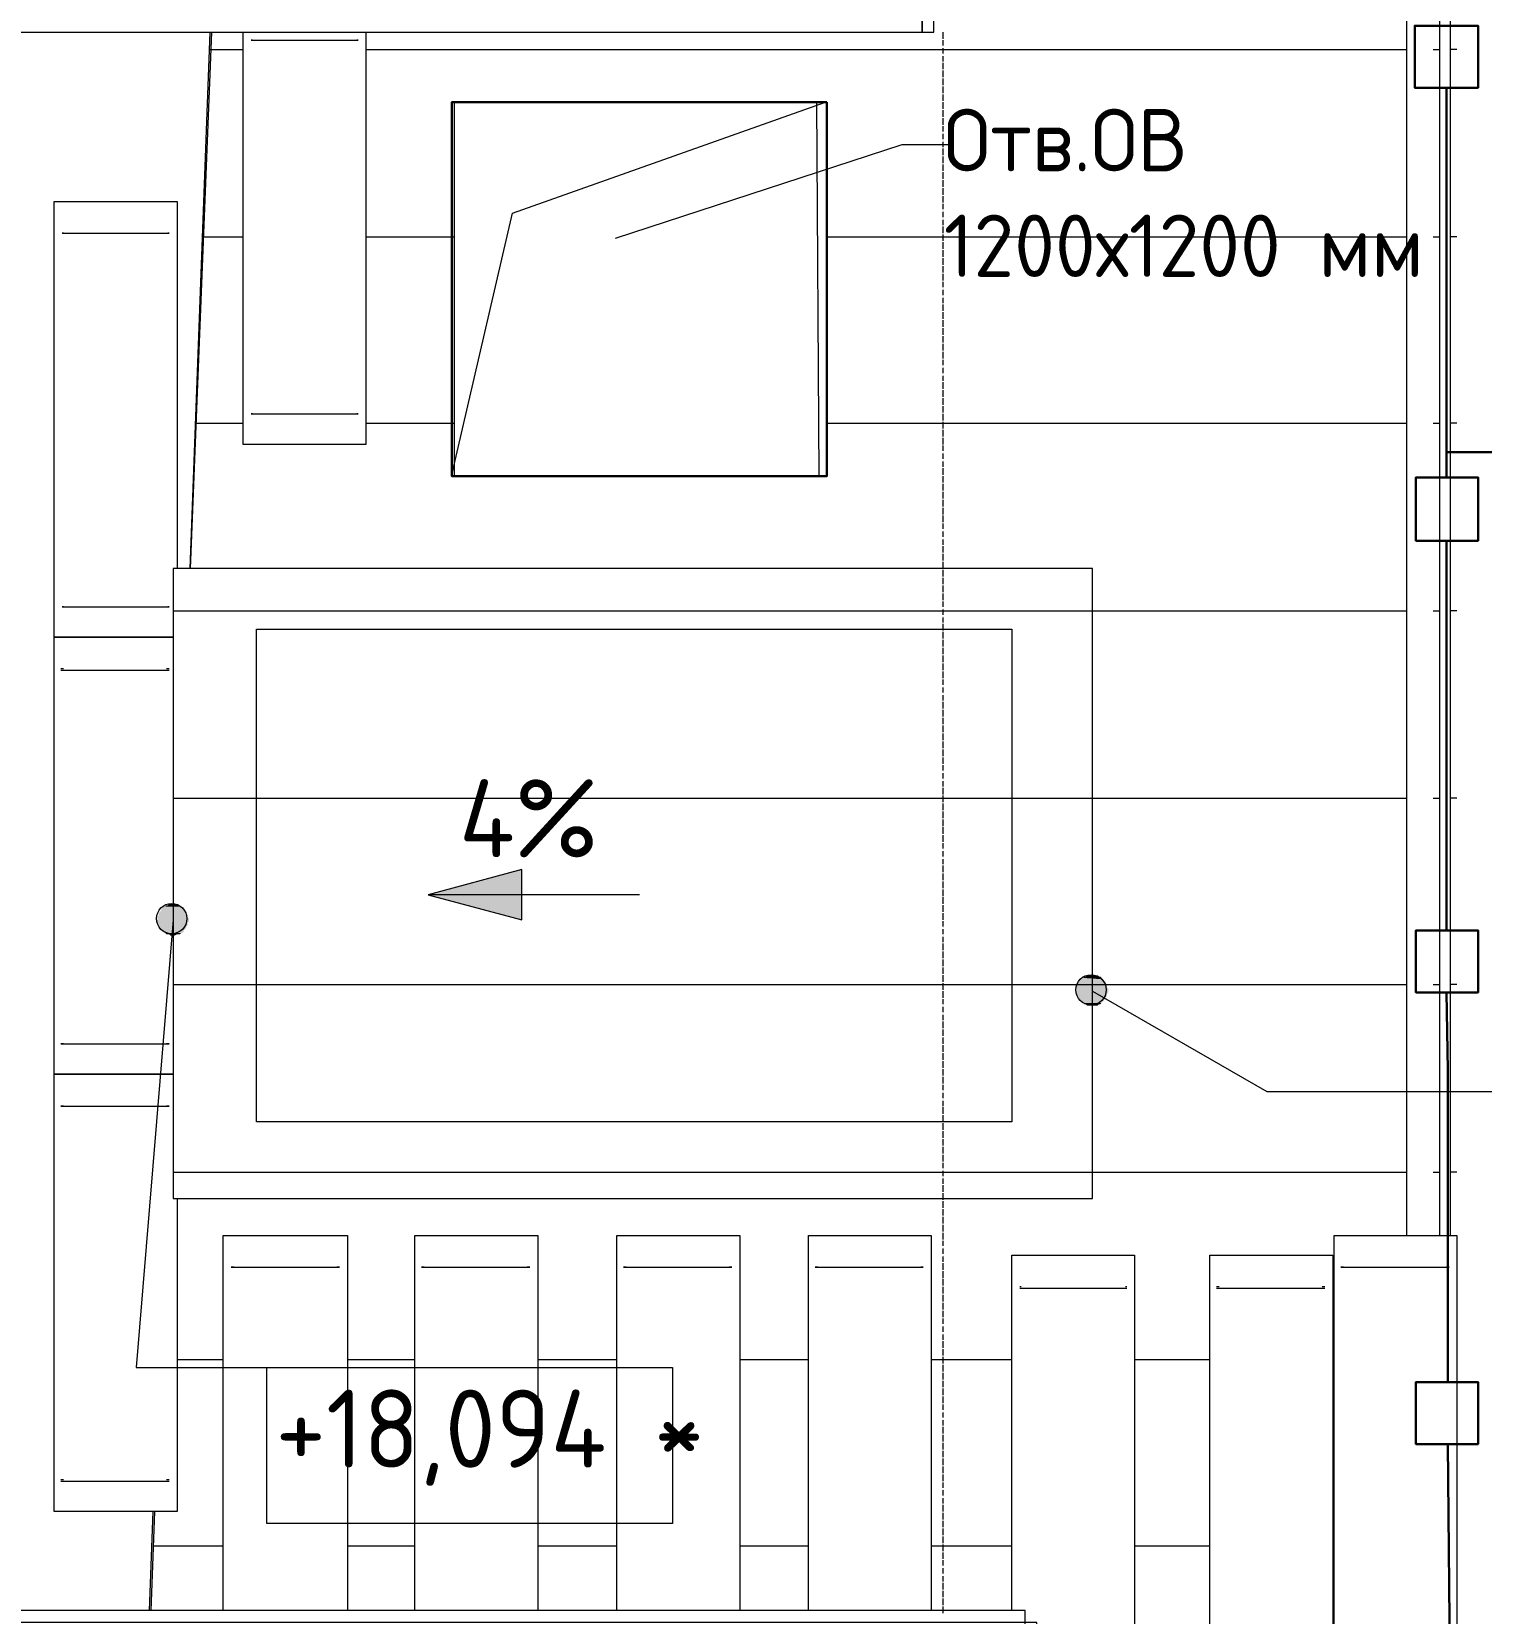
# Model space of a CAD drawing. Header units: millimetres. Extents: x -42533 to 645315, y 3457 to 82611.
# Drawn here: x 589615 to 594264, y 41261 to 46333 of the extents above; entities that cross this region are included whole.
import ezdxf

# ---------------------------------------------------------------- set-up
doc = ezdxf.new("R2010")
doc.units = ezdxf.units.MM
for name, color, linetype, true_color in [('PDF _!ЭОМ.Молниезащита', 7, 'Continuous', 0x954a95), ('PDF _Аннотация', 7, 'Continuous', 0xbababa), ('PDF _Антураж', 7, 'Continuous', 0xbababa), ('PDF _Крыша', 7, 'Continuous', 0xbababa), ('PDF _Крыша штриховка', 7, 'Continuous', 0xbababa), ('PDF _Обобщенные модели', 7, 'Continuous', 0xbababa), ('PDF _Ограждение', 7, 'Continuous', 0xbababa), ('PDF _Оси', 7, 'Continuous', 0xbababa), ('PDF _Отметки', 7, 'Continuous', 0xbababa), ('PDF _Перекрытие', 7, 'Continuous', 0xbababa), ('PDF _Размеры', 7, 'Continuous', 0xbababa)]:
    doc.layers.add(name, color=color, linetype=linetype, true_color=true_color)
doc.layers.add('PDF _Линии', color=7, linetype='Continuous')
doc.layers.add('PDF _Текст', color=7, linetype='Continuous')
doc.styles.add('PDF GOST Common', font='GOST_Common.ttf')

msp = doc.modelspace()

# ---------------------------------------------------------------- linework, layer by layer
at = {"layer": 'PDF _!ЭОМ.Молниезащита', "color": 5, "lineweight": 30}
for points in [[(594152, 44903.8), (594152, 45903.4), (594152, 46153.3), (594050.4, 46153.3), (594050.4, 46352.3), (594253.7, 46352.3), (594253.7, 46153.3), (594152, 46153.3)], [(595922.4, 44984.3), (594922.9, 44984.3), (594152, 44984.3)], [(594152, 43451.1), (594152, 44450.6), (594152, 44700.5), (594054.6, 44700.5), (594054.6, 44903.8), (594253.7, 44903.8), (594253.7, 44700.5), (594152, 44700.5)], [(594156.3, 42002.6), (594156.3, 43002.2), (594152, 43252), (594054.6, 43252), (594054.6, 43451.1), (594253.7, 43451.1), (594253.7, 43252), (594152, 43252)], [(594164.7, 41012.1), (594156.3, 41803.6), (594054.6, 41803.6), (594054.6, 42002.6), (594253.7, 42002.6), (594253.7, 41803.6), (594156.3, 41803.6)]]:
    msp.add_lwpolyline(points, dxfattribs=at)
at = {"layer": 'PDF _!ЭОМ.Молниезащита', "lineweight": 13}
msp.add_circle((592805, 40061.1), 16795.3, dxfattribs=at)
at = {"layer": 'PDF _!ЭОМ.Молниезащита', "color": 116, "lineweight": 30, "true_color": 0x136734}
msp.add_circle((592805, 40061.1), 12322.7, dxfattribs=at)
at = {"layer": 'PDF _Аннотация', "color": 8, "lineweight": 9}
msp.add_lwpolyline([(591488, 45670.4), (592407.1, 45971.1), (592559.5, 45971.1)], dxfattribs=at)
at = {"layer": 'PDF _Аннотация', "color": 8, "lineweight": 20}
msp.add_lwpolyline([(591670.1, 42049.2), (591670.1, 41549.4), (590369.9, 41549.4), (590369.9, 42049.2)], close=True, dxfattribs=at)
at = {"layer": 'PDF _Антураж', "color": 8, "lineweight": 18}
for points in [[(590192, 46331.1), (590124.2, 44611.6), (590187.7, 46331.1)], [(589992.9, 41269.9), (590005.6, 41587.5)], [(590009.9, 41587.5), (589997.2, 41269.9)]]:
    msp.add_lwpolyline(points, dxfattribs=at)
at = {"layer": 'PDF _Крыша', "color": 8, "lineweight": 9}
for points in [[(592165.7, 46106.7), (592165.7, 44908.1), (590971.3, 44908.1), (590971.3, 46106.7)], [(593017, 44611.6), (590069.2, 44611.6), (590069.2, 42591.3), (593017, 42591.3)]]:
    msp.add_lwpolyline(points, close=True, dxfattribs=at)
at = {"layer": 'PDF _Крыша штриховка', "color": 8, "lineweight": 9}
for points in [[(590187.7, 46276.1), (590293.6, 46276.1)], [(590687.5, 46276.1), (594025, 46276.1)], [(594109.7, 46276.1), (594130.9, 46276.1)], [(594185.9, 46276.1), (594164.7, 46276.1)], [(590166.6, 45674.7), (590293.6, 45674.7)], [(590687.5, 45674.7), (590971.3, 45674.7)], [(592165.7, 45674.7), (594025, 45674.7)], [(594109.7, 45674.7), (594130.9, 45674.7)], [(594185.9, 45674.7), (594164.7, 45674.7)], [(590141.2, 45077.5), (590293.6, 45077.5)], [(590687.5, 45077.5), (590971.3, 45077.5)], [(592165.7, 45077.5), (594025, 45077.5)], [(594109.7, 45077.5), (594130.9, 45077.5)], [(594185.9, 45077.5), (594164.7, 45077.5)], [(590069.2, 44476.1), (593017, 44476.1), (594025, 44476.1)], [(594109.7, 44476.1), (594130.9, 44476.1)], [(594185.9, 44476.1), (594164.7, 44476.1)], [(590069.2, 43874.6), (593017, 43874.6), (594025, 43874.6)], [(594109.7, 43874.6), (594130.9, 43874.6)], [(594185.9, 43874.6), (594164.7, 43874.6)], [(590069.2, 43277.5), (593017, 43277.5), (594025, 43277.5)], [(594109.7, 43277.5), (594130.9, 43277.5)], [(594185.9, 43277.5), (594164.7, 43277.5)], [(590069.2, 42676), (593017, 42676), (594025, 42676)], [(594109.7, 42676), (594130.9, 42676)], [(594185.9, 42676), (594164.7, 42676)], [(590081.9, 42074.6), (590230.1, 42074.6)], [(590628.2, 42074.6), (590844.2, 42074.6)], [(591238.1, 42074.6), (591492.2, 42074.6)], [(591886.1, 42074.6), (592106.4, 42074.6)], [(592500.2, 42074.6), (592758.6, 42074.6)], [(593152.5, 42074.6), (593393.9, 42074.6)], [(593787.8, 42074.6), (593792, 42074.6)], [(594185.9, 42074.6), (594185.9, 42074.6)], [(590005.6, 41477.4), (590230.1, 41477.4)], [(590628.2, 41477.4), (590844.2, 41477.4)], [(591238.1, 41477.4), (591492.2, 41477.4)], [(591886.1, 41477.4), (592106.4, 41477.4)], [(592500.2, 41477.4), (592758.6, 41477.4)], [(593152.5, 41477.4), (593393.9, 41477.4)], [(593787.8, 41477.4), (593792, 41477.4)], [(594185.9, 41477.4), (594185.9, 41477.4)]]:
    msp.add_lwpolyline(points, dxfattribs=at)
at = {"layer": 'PDF _Линии', "color": 8, "lineweight": 30}
msp.add_lwpolyline([(592165.7, 46106.7), (590962.8, 46106.7), (590962.8, 44908.1), (592165.7, 44908.1)], close=True, dxfattribs=at)
msp.add_lwpolyline([(592165.7, 46106.7), (590962.8, 46106.7), (590962.8, 44908.1), (592165.7, 44908.1)], close=True, dxfattribs=at)
at = {"layer": 'PDF _Линии', "color": 8, "lineweight": 9}
msp.add_lwpolyline([(590962.8, 44912.3), (591157.6, 45750.9), (592161.4, 46106.7)], dxfattribs=at)
msp.add_lwpolyline([(592758.6, 42837), (590336, 42837), (590336, 44416.8), (592758.6, 44416.8)], close=True, dxfattribs=at)
at = {"layer": 'PDF _Обобщенные модели', "color": 8, "lineweight": 18}
for points in [[(594025, 42472.7), (594025, 50693.5), (594075.8, 50693.5)], [(594130.9, 42472.7), (594130.9, 50693.5), (594135.1, 50693.5)], [(594160.5, 50693.5), (594164.7, 50693.5), (594164.7, 42472.7)]]:
    msp.add_lwpolyline(points, dxfattribs=at)
at = {"layer": 'PDF _Обобщенные модели', "color": 8, "lineweight": 9}
for points in [[(590687.5, 46331.1), (590687.5, 45009.7), (590670.6, 45009.7), (590666.3, 45009.7), (590657.9, 45009.7), (590323.3, 45009.7), (590314.8, 45009.7), (590310.6, 45009.7), (590297.9, 45009.7), (590293.6, 45009.7), (590293.6, 46331.1)], [(590323.3, 46305.7), (590319, 46305.7), (590662.1, 46305.7), (590657.9, 46305.7)], [(590081.9, 42591.3), (590081.9, 41587.5), (590077.6, 41587.5), (590064.9, 41587.5), (590060.7, 41587.5), (590052.2, 41587.5), (589713.4, 41587.5), (589709.2, 41587.5), (589704.9, 41587.5), (589688, 41587.5), (589688, 42989.4), (589704.9, 42989.4), (589709.2, 42989.4), (589713.4, 42989.4), (590052.2, 42989.4), (590060.7, 42989.4), (590064.9, 42989.4), (590069.2, 42989.4), (590064.9, 42989.4), (590060.7, 42989.4), (590052.2, 42989.4), (589713.4, 42989.4), (589709.2, 42989.4), (589704.9, 42989.4), (589688, 42989.4), (589688, 44391.3), (589704.9, 44391.3), (589709.2, 44391.3), (589713.4, 44391.3), (590052.2, 44391.3), (590060.7, 44391.3), (590064.9, 44391.3), (590069.2, 44391.3), (590064.9, 44391.3), (590060.7, 44391.3), (590052.2, 44391.3), (589717.6, 44391.3), (589709.2, 44391.3), (589692.2, 44391.3), (589688, 44391.3), (589688, 45789), (589692.2, 45789), (589709.2, 45789), (589717.6, 45789), (590052.2, 45789), (590060.7, 45789), (590064.9, 45789), (590081.9, 45789), (590081.9, 44611.6)], [(589717.6, 45687.4), (589713.4, 45687.4), (590056.5, 45687.4), (590052.2, 45687.4)], [(590323.3, 45107.1), (590319, 45107.1), (590662.1, 45107.1), (590657.9, 45107.1)], [(589717.6, 44488.8), (589713.4, 44488.8), (590056.5, 44488.8), (590052.2, 44488.8)], [(589717.6, 44289.7), (589709.2, 44289.7)], [(589709.2, 44285.5), (590056.5, 44285.5)], [(590056.5, 44289.7), (590048, 44289.7)], [(589717.6, 43086.9), (589709.2, 43086.9), (590056.5, 43086.9), (590048, 43086.9)], [(589717.6, 42887.8), (589709.2, 42887.8), (590056.5, 42887.8), (590048, 42887.8)], [(590230.1, 41269.9), (590230.1, 42472.7), (590234.3, 42472.7), (590251.3, 42472.7), (590259.7, 42472.7), (590598.6, 42472.7), (590602.8, 42472.7), (590607, 42472.7), (590624, 42472.7), (590628.2, 42472.7), (590628.2, 41269.9)], [(590844.2, 41269.9), (590844.2, 42472.7), (590861.2, 42472.7), (590865.4, 42472.7), (590869.6, 42472.7), (591208.5, 42472.7), (591216.9, 42472.7), (591221.2, 42472.7), (591233.9, 42472.7), (591238.1, 42472.7), (591238.1, 41269.9)], [(591492.2, 41269.9), (591492.2, 42472.7), (591509.2, 42472.7), (591513.4, 42472.7), (591517.6, 42472.7), (591856.5, 42472.7), (591864.9, 42472.7), (591869.2, 42472.7), (591881.9, 42472.7), (591886.1, 42472.7), (591886.1, 41269.9)], [(592106.4, 41269.9), (592106.4, 42472.7), (592123.3, 42472.7), (592127.5, 42472.7), (592131.8, 42472.7), (592470.6, 42472.7), (592479.1, 42472.7), (592483.3, 42472.7), (592500.2, 42472.7), (592500.2, 41269.9)], [(592758.6, 41269.9), (592758.6, 42409.2), (592762.8, 42409.2), (592775.5, 42409.2), (592779.8, 42409.2), (592788.3, 42409.2), (593122.8, 42409.2), (593131.3, 42409.2), (593135.5, 42409.2), (593152.5, 42409.2), (593152.5, 41007.3), (593135.5, 41007.3), (593131.3, 41007.3), (593122.8, 41007.3), (592839.1, 41007.3)], [(590264, 42371.1), (590255.5, 42371.1), (590602.8, 42371.1), (590594.3, 42371.1)], [(590873.9, 42371.1), (590865.4, 42371.1), (591212.7, 42371.1), (591204.2, 42371.1)], [(591521.9, 42371.1), (591513.4, 42371.1), (591860.7, 42371.1), (591852.2, 42371.1)], [(592136, 42371.1), (592127.5, 42371.1), (592474.8, 42371.1), (592466.4, 42371.1)], [(593821.7, 42371.1), (593813.2, 42371.1), (594160.5, 42371.1), (594152, 42371.1)], [(592788.3, 42307.6), (592784, 42307.6)], [(593127.1, 42307.6), (593122.8, 42307.6)], [(593423.6, 42307.6), (593415.1, 42307.6)], [(593762.4, 42307.6), (593753.9, 42307.6)], [(592784, 42303.3), (593127.1, 42303.3)], [(593415.1, 42303.3), (593762.4, 42303.3)], [(589717.6, 41689.2), (589709.2, 41689.2)], [(589709.2, 41685), (590056.5, 41685)], [(590056.5, 41689.2), (590048, 41689.2)]]:
    msp.add_lwpolyline(points, dxfattribs=at)
for points in [[(593792, 42472.7), (593809, 42472.7), (593813.2, 42472.7), (593817.4, 42472.7), (594156.3, 42472.7), (594164.7, 42472.7), (594169, 42472.7), (594185.9, 42472.7), (594185.9, 41075.1), (594169, 41075.1), (594164.7, 41075.1), (594156.3, 41075.1), (593817.4, 41075.1), (593813.2, 41075.1), (593809, 41075.1), (593792, 41075.1)], [(593393.9, 42409.2), (593410.8, 42409.2), (593419.3, 42409.2), (593758.1, 42409.2), (593762.4, 42409.2), (593766.6, 42409.2), (593783.6, 42409.2), (593787.8, 42409.2), (593787.8, 41007.3), (593783.6, 41007.3), (593766.6, 41007.3), (593762.4, 41007.3), (593758.1, 41007.3), (593419.3, 41007.3), (593410.8, 41007.3), (593393.9, 41007.3)]]:
    msp.add_lwpolyline(points, close=True, dxfattribs=at)
at = {"layer": 'PDF _Ограждение', "color": 8, "lineweight": 9}
for points in [[(592470.6, 50558), (592470.6, 50600.4), (589383, 50600.4), (589383, 46373.5), (589340.7, 46373.5), (589340.7, 46331.1), (592470.6, 46331.1), (592470.6, 50558), (589383, 50558), (589383, 50600.4), (589340.7, 50600.4), (589340.7, 46373.5), (592470.6, 46373.5), (592470.6, 46331.1), (592508.7, 46331.1), (592508.7, 50558)], [(592801, 41231.8), (592801, 41269.9), (589412.7, 41269.9), (589412.7, 34213.8), (589374.6, 34213.8), (589374.6, 34175.7), (592801, 34175.7), (592801, 41231.8), (589412.7, 41231.8), (589412.7, 41269.9), (589374.6, 41269.9), (589374.6, 34213.8), (592801, 34213.8), (592801, 34175.7), (592839.1, 34175.7), (592839.1, 41231.8)]]:
    msp.add_lwpolyline(points, close=True, dxfattribs=at)
at = {"layer": 'PDF _Оси', "color": 8, "lineweight": 9}
for points in [[(592538.4, 46310), (592538.4, 46331.1)], [(592538.4, 46288.8), (592538.4, 46305.7)], [(592538.4, 46284.5), (592538.4, 46284.5)], [(592538.4, 46263.4), (592538.4, 46280.3)], [(592538.4, 46259.1), (592538.4, 46259.1)], [(592538.4, 46238), (592538.4, 46254.9)], [(592538.4, 46212.5), (592538.4, 46233.7)], [(592538.4, 46187.1), (592538.4, 46208.3)], [(592538.4, 46161.7), (592538.4, 46182.9)], [(592538.4, 46136.3), (592538.4, 46157.5)], [(592538.4, 46110.9), (592538.4, 46132.1)], [(592538.4, 46085.5), (592538.4, 46106.7)], [(592538.4, 46060.1), (592538.4, 46081.3)], [(592538.4, 46034.7), (592538.4, 46055.8)], [(592538.4, 46013.5), (592538.4, 46030.4)], [(592538.4, 46009.3), (592538.4, 46009.3)], [(592538.4, 45988.1), (592538.4, 46005)], [(592538.4, 45983.8), (592538.4, 45983.8)], [(592538.4, 45962.7), (592538.4, 45979.6)], [(592538.4, 45937.2), (592538.4, 45958.4)], [(592538.4, 45911.8), (592538.4, 45933)], [(592538.4, 45886.4), (592538.4, 45907.6)], [(592538.4, 45861), (592538.4, 45882.2)], [(592538.4, 45835.6), (592538.4, 45856.8)], [(592538.4, 45810.2), (592538.4, 45831.4)], [(592538.4, 45784.8), (592538.4, 45806)], [(592538.4, 45763.6), (592538.4, 45780.5)], [(592538.4, 45759.4), (592538.4, 45759.4)], [(592538.4, 45738.2), (592538.4, 45755.1)], [(592538.4, 45734), (592538.4, 45734)], [(592538.4, 45712.8), (592538.4, 45729.7)], [(592538.4, 45687.4), (592538.4, 45708.5)], [(592538.4, 45662), (592538.4, 45683.1)], [(592538.4, 45636.5), (592538.4, 45657.7)], [(592538.4, 45611.1), (592538.4, 45632.3)], [(592538.4, 45585.7), (592538.4, 45606.9)], [(592538.4, 45560.3), (592538.4, 45581.5)], [(592538.4, 45534.9), (592538.4, 45556.1)], [(592538.4, 45513.7), (592538.4, 45530.7)], [(592538.4, 45509.5), (592538.4, 45509.5)], [(592538.4, 45488.3), (592538.4, 45505.2)], [(592538.4, 45484.1), (592538.4, 45484.1)], [(592538.4, 45462.9), (592538.4, 45479.8)], [(592538.4, 45437.5), (592538.4, 45458.7)], [(592538.4, 45412.1), (592538.4, 45433.2)], [(592538.4, 45386.7), (592538.4, 45407.8)], [(592538.4, 45361.2), (592538.4, 45382.4)], [(592538.4, 45335.8), (592538.4, 45357)], [(592538.4, 45310.4), (592538.4, 45331.6)], [(592538.4, 45285), (592538.4, 45306.2)], [(592538.4, 45263.8), (592538.4, 45280.8)], [(592538.4, 45259.6), (592538.4, 45259.6)], [(592538.4, 45238.4), (592538.4, 45255.4)], [(592538.4, 45234.2), (592538.4, 45234.2)], [(592538.4, 45213), (592538.4, 45229.9)], [(592538.4, 45187.6), (592538.4, 45208.8)], [(592538.4, 45162.2), (592538.4, 45183.4)], [(592538.4, 45136.8), (592538.4, 45157.9)], [(592538.4, 45111.4), (592538.4, 45132.5)], [(592538.4, 45085.9), (592538.4, 45107.1)], [(592538.4, 45060.5), (592538.4, 45081.7)], [(592538.4, 45035.1), (592538.4, 45056.3)], [(592538.4, 45009.7), (592538.4, 45030.9)], [(592538.4, 44988.5), (592538.4, 45005.5)], [(592538.4, 44984.3), (592538.4, 44984.3)], [(592538.4, 44963.1), (592538.4, 44980.1)], [(592538.4, 44958.9), (592538.4, 44958.9)], [(592538.4, 44937.7), (592538.4, 44954.6)], [(592538.4, 44912.3), (592538.4, 44933.5)], [(592538.4, 44886.9), (592538.4, 44908.1)], [(592538.4, 44861.5), (592538.4, 44882.6)], [(592538.4, 44836.1), (592538.4, 44857.2)], [(592538.4, 44810.6), (592538.4, 44831.8)], [(592538.4, 44785.2), (592538.4, 44806.4)], [(592538.4, 44759.8), (592538.4, 44781)], [(592538.4, 44738.6), (592538.4, 44755.6)], [(592538.4, 44734.4), (592538.4, 44734.4)], [(592538.4, 44713.2), (592538.4, 44730.2)], [(592538.4, 44709), (592538.4, 44709)], [(592538.4, 44687.8), (592538.4, 44704.8)], [(592538.4, 44662.4), (592538.4, 44683.6)], [(592538.4, 44637), (592538.4, 44658.2)], [(592538.4, 44611.6), (592538.4, 44632.8)], [(592538.4, 44586.2), (592538.4, 44607.4)], [(592538.4, 44560.8), (592538.4, 44581.9)], [(592538.4, 44535.3), (592538.4, 44556.5)], [(592538.4, 44509.9), (592538.4, 44531.1)], [(592538.4, 44488.8), (592538.4, 44505.7)], [(592538.4, 44484.5), (592538.4, 44484.5)], [(592538.4, 44463.3), (592538.4, 44480.3)], [(592538.4, 44459.1), (592538.4, 44459.1)], [(592538.4, 44437.9), (592538.4, 44454.9)], [(592538.4, 44412.5), (592538.4, 44433.7)], [(592538.4, 44387.1), (592538.4, 44408.3)], [(592538.4, 44361.7), (592538.4, 44382.9)], [(592538.4, 44336.3), (592538.4, 44357.5)], [(592538.4, 44310.9), (592538.4, 44332.1)], [(592538.4, 44285.5), (592538.4, 44306.6)], [(592538.4, 44260.1), (592538.4, 44281.2)], [(592538.4, 44238.9), (592538.4, 44255.8)], [(592538.4, 44234.6), (592538.4, 44234.6)], [(592538.4, 44213.5), (592538.4, 44230.4)], [(592538.4, 44209.2), (592538.4, 44209.2)], [(592538.4, 44188.1), (592538.4, 44205)], [(592538.4, 44162.6), (592538.4, 44183.8)], [(592538.4, 44137.2), (592538.4, 44158.4)], [(592538.4, 44111.8), (592538.4, 44133)], [(592538.4, 44086.4), (592538.4, 44107.6)], [(592538.4, 44061), (592538.4, 44082.2)], [(592538.4, 44035.6), (592538.4, 44056.8)], [(592538.4, 44010.2), (592538.4, 44031.3)], [(592538.4, 43984.8), (592538.4, 44005.9)], [(592538.4, 43963.6), (592538.4, 43980.5)], [(592538.4, 43959.3), (592538.4, 43959.3)], [(592538.4, 43938.2), (592538.4, 43955.1)], [(592538.4, 43933.9), (592538.4, 43933.9)], [(592538.4, 43912.8), (592538.4, 43929.7)], [(592538.4, 43887.3), (592538.4, 43908.5)], [(592538.4, 43861.9), (592538.4, 43883.1)], [(592538.4, 43836.5), (592538.4, 43857.7)], [(592538.4, 43811.1), (592538.4, 43832.3)], [(592538.4, 43785.7), (592538.4, 43806.9)], [(592538.4, 43760.3), (592538.4, 43781.5)], [(592538.4, 43734.9), (592538.4, 43756)], [(592538.4, 43713.7), (592538.4, 43730.6)], [(592538.4, 43709.5), (592538.4, 43709.5)], [(592538.4, 43688.3), (592538.4, 43705.2)], [(592538.4, 43684), (592538.4, 43684)], [(592538.4, 43662.9), (592538.4, 43679.8)], [(592538.4, 43637.5), (592538.4, 43658.6)], [(592538.4, 43612), (592538.4, 43633.2)], [(592538.4, 43586.6), (592538.4, 43607.8)], [(592538.4, 43561.2), (592538.4, 43582.4)], [(592538.4, 43535.8), (592538.4, 43557)], [(592538.4, 43510.4), (592538.4, 43531.6)], [(592538.4, 43485), (592538.4, 43506.2)], [(592538.4, 43463.8), (592538.4, 43480.7)], [(592538.4, 43459.6), (592538.4, 43459.6)], [(592538.4, 43438.4), (592538.4, 43455.3)], [(592538.4, 43434.2), (592538.4, 43434.2)], [(592538.4, 43413), (592538.4, 43429.9)], [(592538.4, 43387.6), (592538.4, 43408.7)], [(592538.4, 43362.2), (592538.4, 43383.3)], [(592538.4, 43336.7), (592538.4, 43357.9)], [(592538.4, 43311.3), (592538.4, 43332.5)], [(592538.4, 43285.9), (592538.4, 43307.1)], [(592538.4, 43260.5), (592538.4, 43281.7)], [(592538.4, 43235.1), (592538.4, 43256.3)], [(592538.4, 43213.9), (592538.4, 43230.9)], [(592538.4, 43209.7), (592538.4, 43209.7)], [(592538.4, 43188.5), (592538.4, 43205.5)], [(592538.4, 43184.3), (592538.4, 43184.3)], [(592538.4, 43163.1), (592538.4, 43180)], [(592538.4, 43137.7), (592538.4, 43158.9)], [(592538.4, 43112.3), (592538.4, 43133.4)], [(592538.4, 43086.9), (592538.4, 43108)], [(592538.4, 43061.4), (592538.4, 43082.6)], [(592538.4, 43036), (592538.4, 43057.2)], [(592538.4, 43010.6), (592538.4, 43031.8)], [(592538.4, 42985.2), (592538.4, 43006.4)], [(592538.4, 42959.8), (592538.4, 42981)], [(592538.4, 42938.6), (592538.4, 42955.6)], [(592538.4, 42934.4), (592538.4, 42934.4)], [(592538.4, 42913.2), (592538.4, 42930.2)], [(592538.4, 42909), (592538.4, 42909)], [(592538.4, 42887.8), (592538.4, 42904.7)], [(592538.4, 42862.4), (592538.4, 42883.6)], [(592538.4, 42837), (592538.4, 42858.2)], [(592538.4, 42811.6), (592538.4, 42832.7)], [(592538.4, 42786.2), (592538.4, 42807.3)], [(592538.4, 42760.7), (592538.4, 42781.9)], [(592538.4, 42735.3), (592538.4, 42756.5)], [(592538.4, 42709.9), (592538.4, 42731.1)], [(592538.4, 42688.7), (592538.4, 42705.7)], [(592538.4, 42684.5), (592538.4, 42684.5)], [(592538.4, 42663.3), (592538.4, 42680.3)], [(592538.4, 42659.1), (592538.4, 42659.1)], [(592538.4, 42637.9), (592538.4, 42654.9)], [(592538.4, 42612.5), (592538.4, 42633.7)], [(592538.4, 42587.1), (592538.4, 42608.3)], [(592538.4, 42561.7), (592538.4, 42582.9)], [(592538.4, 42536.3), (592538.4, 42557.4)], [(592538.4, 42510.9), (592538.4, 42532)], [(592538.4, 42485.4), (592538.4, 42506.6)], [(592538.4, 42460), (592538.4, 42481.2)], [(592538.4, 42438.9), (592538.4, 42455.8)], [(592538.4, 42434.6), (592538.4, 42434.6)], [(592538.4, 42413.4), (592538.4, 42430.4)], [(592538.4, 42409.2), (592538.4, 42409.2)], [(592538.4, 42388), (592538.4, 42405)], [(592538.4, 42362.6), (592538.4, 42383.8)], [(592538.4, 42337.2), (592538.4, 42358.4)], [(592538.4, 42311.8), (592538.4, 42333)], [(592538.4, 42286.4), (592538.4, 42307.6)], [(592538.4, 42261), (592538.4, 42282.1)], [(592538.4, 42235.6), (592538.4, 42256.7)], [(592538.4, 42210.1), (592538.4, 42231.3)], [(592538.4, 42189), (592538.4, 42205.9)], [(592538.4, 42184.7), (592538.4, 42184.7)], [(592538.4, 42163.6), (592538.4, 42180.5)], [(592538.4, 42159.3), (592538.4, 42159.3)], [(592538.4, 42138.1), (592538.4, 42155.1)], [(592538.4, 42112.7), (592538.4, 42133.9)], [(592538.4, 42087.3), (592538.4, 42108.5)], [(592538.4, 42061.9), (592538.4, 42083.1)], [(592538.4, 42036.5), (592538.4, 42057.7)], [(592538.4, 42011.1), (592538.4, 42032.3)], [(592538.4, 41985.7), (592538.4, 42006.8)], [(592538.4, 41960.3), (592538.4, 41981.4)], [(592538.4, 41934.8), (592538.4, 41956)], [(592538.4, 41913.7), (592538.4, 41930.6)], [(592538.4, 41909.4), (592538.4, 41909.4)], [(592538.4, 41888.3), (592538.4, 41905.2)], [(592538.4, 41884), (592538.4, 41884)], [(592538.4, 41862.8), (592538.4, 41879.8)], [(592538.4, 41837.4), (592538.4, 41858.6)], [(592538.4, 41812), (592538.4, 41833.2)], [(592538.4, 41786.6), (592538.4, 41807.8)], [(592538.4, 41761.2), (592538.4, 41782.4)], [(592538.4, 41735.8), (592538.4, 41757)], [(592538.4, 41710.4), (592538.4, 41731.5)], [(592538.4, 41685), (592538.4, 41706.1)], [(592538.4, 41663.8), (592538.4, 41680.7)], [(592538.4, 41659.5), (592538.4, 41659.5)], [(592538.4, 41638.4), (592538.4, 41655.3)], [(592538.4, 41634.1), (592538.4, 41634.1)], [(592538.4, 41613), (592538.4, 41629.9)], [(592538.4, 41587.5), (592538.4, 41608.7)], [(592538.4, 41562.1), (592538.4, 41583.3)], [(592538.4, 41536.7), (592538.4, 41557.9)], [(592538.4, 41511.3), (592538.4, 41532.5)], [(592538.4, 41485.9), (592538.4, 41507.1)], [(592538.4, 41460.5), (592538.4, 41481.7)], [(592538.4, 41435.1), (592538.4, 41456.3)], [(592538.4, 41413.9), (592538.4, 41430.8)], [(592538.4, 41409.7), (592538.4, 41409.7)], [(592538.4, 41388.5), (592538.4, 41405.4)], [(592538.4, 41384.3), (592538.4, 41384.3)], [(592538.4, 41363.1), (592538.4, 41380)], [(592538.4, 41337.7), (592538.4, 41358.8)], [(592538.4, 41312.2), (592538.4, 41333.4)], [(592538.4, 41286.8), (592538.4, 41308)], [(592538.4, 41261.4), (592538.4, 41282.6)]]:
    msp.add_lwpolyline(points, dxfattribs=at)
at = {"layer": 'PDF _Отметки', "color": 8, "lineweight": 20}
for points in [[(590069.2, 43485), (589950.6, 42049.2), (591022.1, 42049.2)], [(593017, 43256.3), (593576, 42934.4), (595134.6, 42934.4)]]:
    msp.add_lwpolyline(points, dxfattribs=at)
at = {"layer": 'PDF _Отметки', "lineweight": 9}
for centre in [(590064.6, 43488.8), (593012.5, 43260.1)]:
    msp.add_circle(centre, 48.7, dxfattribs=at)
at = {"layer": 'PDF _Отметки', "transparency": 33554559}
for points in [[(590035.3, 43523.1), (590103, 43518.9), (590031, 43518.9)], [(590039.5, 43527.3), (590103, 43523.1), (590035.3, 43523.1)], [(590103, 43523.1), (590035.3, 43523.1), (590103, 43518.9)], [(590043.7, 43527.3), (590098.8, 43527.3), (590039.5, 43527.3)], [(590098.8, 43527.3), (590039.5, 43527.3), (590103, 43523.1)], [(590048, 43531.6), (590094.6, 43527.3), (590043.7, 43527.3)], [(590094.6, 43527.3), (590043.7, 43527.3), (590098.8, 43527.3)], [(590052.2, 43531.6), (590090.3, 43531.6), (590048, 43531.6)], [(590090.3, 43531.6), (590048, 43531.6), (590094.6, 43527.3)], [(590056.5, 43535.8), (590086.1, 43531.6), (590052.2, 43531.6)], [(590086.1, 43531.6), (590052.2, 43531.6), (590090.3, 43531.6)], [(590060.7, 43535.8), (590081.9, 43535.8), (590056.5, 43535.8)], [(590081.9, 43535.8), (590056.5, 43535.8), (590086.1, 43531.6)], [(590069.2, 43535.8), (590073.4, 43535.8), (590060.7, 43535.8)], [(590073.4, 43535.8), (590060.7, 43535.8), (590081.9, 43535.8)], [(590022.6, 43497.7), (590115.7, 43493.5), (590018.3, 43493.5)], [(590115.7, 43493.5), (590018.3, 43493.5), (590120, 43489.2)], [(590018.3, 43493.5), (590120, 43489.2), (590018.3, 43489.2)], [(590120, 43489.2), (590018.3, 43489.2), (590120, 43485)], [(590018.3, 43489.2), (590120, 43485), (590018.3, 43485)], [(590120, 43485), (590018.3, 43485), (590120, 43480.7)], [(590018.3, 43485), (590120, 43480.7), (590018.3, 43480.7)], [(590120, 43480.7), (590018.3, 43480.7), (590115.7, 43476.5)], [(590018.3, 43480.7), (590115.7, 43476.5), (590018.3, 43476.5)], [(590115.7, 43476.5), (590018.3, 43476.5), (590115.7, 43472.3)], [(590018.3, 43476.5), (590115.7, 43472.3), (590022.6, 43472.3)], [(590026.8, 43510.4), (590111.5, 43506.2), (590022.6, 43506.2)], [(590111.5, 43506.2), (590022.6, 43506.2), (590115.7, 43501.9)], [(590022.6, 43506.2), (590115.7, 43501.9), (590022.6, 43501.9)], [(590115.7, 43501.9), (590022.6, 43501.9), (590115.7, 43497.7)], [(590022.6, 43501.9), (590115.7, 43497.7), (590022.6, 43497.7)], [(590115.7, 43497.7), (590022.6, 43497.7), (590115.7, 43493.5)], [(590115.7, 43472.3), (590022.6, 43472.3), (590115.7, 43468)], [(590022.6, 43472.3), (590115.7, 43468), (590022.6, 43468)], [(590031, 43514.6), (590111.5, 43510.4), (590026.8, 43510.4)], [(590111.5, 43510.4), (590026.8, 43510.4), (590111.5, 43506.2)], [(590103, 43518.9), (590031, 43518.9), (590107.3, 43514.6)], [(590031, 43518.9), (590107.3, 43514.6), (590031, 43514.6)], [(590107.3, 43514.6), (590031, 43514.6), (590111.5, 43510.4)], [(590115.7, 43468), (590022.6, 43468), (590111.5, 43463.8)], [(590022.6, 43468), (590111.5, 43463.8), (590022.6, 43463.8)], [(590111.5, 43463.8), (590022.6, 43463.8), (590111.5, 43459.6)], [(590022.6, 43463.8), (590111.5, 43459.6), (590026.8, 43459.6)], [(590111.5, 43459.6), (590026.8, 43459.6), (590107.3, 43455.3)], [(590026.8, 43459.6), (590107.3, 43455.3), (590031, 43455.3)], [(590107.3, 43455.3), (590031, 43455.3), (590103, 43451.1)], [(590031, 43455.3), (590103, 43451.1), (590031, 43451.1)], [(590103, 43451.1), (590031, 43451.1), (590103, 43446.9)], [(590031, 43451.1), (590103, 43446.9), (590035.3, 43446.9)], [(590103, 43446.9), (590035.3, 43446.9), (590098.8, 43442.6)], [(590035.3, 43446.9), (590098.8, 43442.6), (590039.5, 43442.6)], [(590098.8, 43442.6), (590039.5, 43442.6), (590094.6, 43442.6)], [(590039.5, 43442.6), (590094.6, 43442.6), (590043.7, 43442.6)], [(590094.6, 43442.6), (590043.7, 43442.6), (590090.3, 43438.4)], [(590043.7, 43442.6), (590090.3, 43438.4), (590048, 43438.4)], [(590090.3, 43438.4), (590048, 43438.4), (590086.1, 43438.4)], [(590048, 43438.4), (590086.1, 43438.4), (590052.2, 43438.4)], [(590086.1, 43438.4), (590052.2, 43438.4), (590081.9, 43438.4)], [(590052.2, 43438.4), (590081.9, 43438.4), (590056.5, 43438.4)], [(590056.5, 43438.4), (590060.7, 43434.2), (590073.4, 43434.2)], [(590056.5, 43438.4), (590081.9, 43438.4), (590073.4, 43434.2)], [(590060.7, 43434.2), (590073.4, 43434.2), (590069.2, 43434.2)], [(592970.4, 43277.5), (593063.5, 43273.2), (592966.1, 43273.2)], [(593063.5, 43273.2), (592966.1, 43273.2), (593063.5, 43269)], [(592966.1, 43273.2), (593063.5, 43269), (592966.1, 43269)], [(593063.5, 43269), (592966.1, 43269), (593067.8, 43264.7)], [(592966.1, 43269), (593067.8, 43264.7), (592966.1, 43264.7)], [(592974.6, 43285.9), (593059.3, 43281.7), (592970.4, 43281.7)], [(593059.3, 43281.7), (592970.4, 43281.7), (593063.5, 43277.5)], [(592970.4, 43281.7), (593063.5, 43277.5), (592970.4, 43277.5)], [(593063.5, 43277.5), (592970.4, 43277.5), (593063.5, 43273.2)], [(592978.8, 43290.2), (593059.3, 43285.9), (592974.6, 43285.9)], [(593059.3, 43285.9), (592974.6, 43285.9), (593059.3, 43281.7)], [(592983.1, 43294.4), (593050.8, 43294.4), (592978.8, 43294.4)], [(593050.8, 43294.4), (592978.8, 43294.4), (593055.1, 43290.2)], [(592978.8, 43294.4), (593055.1, 43290.2), (592978.8, 43290.2)], [(593055.1, 43290.2), (592978.8, 43290.2), (593059.3, 43285.9)], [(592987.3, 43298.6), (593046.6, 43294.4), (592983.1, 43294.4)], [(593046.6, 43294.4), (592983.1, 43294.4), (593050.8, 43294.4)], [(592991.5, 43302.9), (593046.6, 43298.6), (592987.3, 43298.6)], [(593046.6, 43298.6), (592987.3, 43298.6), (593046.6, 43294.4)], [(592995.8, 43302.9), (593042.4, 43302.9), (592991.5, 43302.9)], [(593042.4, 43302.9), (592991.5, 43302.9), (593046.6, 43298.6)], [(593000, 43307.1), (593038.1, 43302.9), (592995.8, 43302.9)], [(593038.1, 43302.9), (592995.8, 43302.9), (593042.4, 43302.9)], [(593004.3, 43307.1), (593033.9, 43307.1), (593000, 43307.1)], [(593033.9, 43307.1), (593000, 43307.1), (593038.1, 43302.9)], [(593008.5, 43307.1), (593029.7, 43307.1), (593004.3, 43307.1)], [(593029.7, 43307.1), (593004.3, 43307.1), (593033.9, 43307.1)], [(593017, 43307.1), (593021.2, 43307.1), (593008.5, 43307.1)], [(593021.2, 43307.1), (593008.5, 43307.1), (593029.7, 43307.1)], [(593067.8, 43264.7), (592966.1, 43264.7), (593067.8, 43256.3)], [(592966.1, 43264.7), (593067.8, 43256.3), (592966.1, 43256.3)], [(593067.8, 43256.3), (592966.1, 43256.3), (593067.8, 43252)], [(592966.1, 43256.3), (593067.8, 43252), (592966.1, 43252)], [(593067.8, 43252), (592966.1, 43252), (593063.5, 43247.8)], [(592966.1, 43252), (593063.5, 43247.8), (592966.1, 43247.8)], [(593063.5, 43247.8), (592966.1, 43247.8), (593063.5, 43243.6)], [(592966.1, 43247.8), (593063.5, 43243.6), (592966.1, 43243.6)], [(593063.5, 43243.6), (592966.1, 43243.6), (593063.5, 43239.3)], [(592966.1, 43243.6), (593063.5, 43239.3), (592970.4, 43239.3)], [(593063.5, 43239.3), (592970.4, 43239.3), (593059.3, 43235.1)], [(592970.4, 43239.3), (593059.3, 43235.1), (592970.4, 43235.1)], [(593059.3, 43235.1), (592970.4, 43235.1), (593059.3, 43230.9)], [(592970.4, 43235.1), (593059.3, 43230.9), (592974.6, 43230.9)], [(593059.3, 43230.9), (592974.6, 43230.9), (593055.1, 43226.6)], [(592974.6, 43230.9), (593055.1, 43226.6), (592978.8, 43226.6)], [(593055.1, 43226.6), (592978.8, 43226.6), (593050.8, 43222.4)], [(592978.8, 43226.6), (593050.8, 43222.4), (592978.8, 43222.4)], [(593050.8, 43222.4), (592978.8, 43222.4), (593046.6, 43218.2)], [(592978.8, 43222.4), (593046.6, 43218.2), (592983.1, 43218.2)], [(593046.6, 43218.2), (592983.1, 43218.2), (592987.3, 43218.2)], [(592983.1, 43218.2), (593046.6, 43218.2), (593046.6, 43218.2)], [(593046.6, 43218.2), (592987.3, 43218.2), (593042.4, 43213.9)], [(592987.3, 43218.2), (593042.4, 43213.9), (592991.5, 43213.9)], [(593042.4, 43213.9), (592991.5, 43213.9), (593038.1, 43213.9)], [(592991.5, 43213.9), (593038.1, 43213.9), (592995.8, 43213.9)], [(593038.1, 43213.9), (592995.8, 43213.9), (593033.9, 43209.7)], [(592995.8, 43213.9), (593033.9, 43209.7), (593000, 43209.7)], [(593033.9, 43209.7), (593000, 43209.7), (593029.7, 43209.7)], [(593000, 43209.7), (593029.7, 43209.7), (593004.3, 43209.7)], [(593004.3, 43209.7), (593008.5, 43209.7), (593021.2, 43209.7)], [(593004.3, 43209.7), (593029.7, 43209.7), (593021.2, 43209.7)], [(593008.5, 43209.7), (593021.2, 43209.7), (593017, 43209.7)]]:
    msp.add_solid(points, dxfattribs=at)
at = {"layer": 'PDF _Перекрытие', "color": 8, "lineweight": 18}
msp.add_lwpolyline([(592131.8, 46106.7), (592140.2, 44908.1)], dxfattribs=at)
at = {"layer": 'PDF _Размеры', "lineweight": 9}
msp.add_lwpolyline([(590886.6, 43565.5), (591187.3, 43485), (591187.3, 43645.9)], close=True, dxfattribs=at)
at = {"layer": 'PDF _Размеры', "lineweight": 20}
msp.add_lwpolyline([(591564.2, 43565.5), (590886.6, 43565.5)], dxfattribs=at)
at = {"layer": 'PDF _Размеры', "transparency": 33554559}
for points in [[(591187.3, 43645.9), (591187.3, 43565.5), (590886.6, 43565.5)], [(591187.3, 43565.5), (590886.6, 43565.5), (591187.3, 43485)]]:
    msp.add_solid(points, dxfattribs=at)

# ---------------------------------------------------------------- texts
at = {"layer": 'PDF _Текст', "color": 7, "attachment_point": 4, "style": 'PDF GOST Common'}
for s, insert, char_height in [('Отв.ОВ', (592540.3, 45985.4), 200.02), ('1200х1200 мм', (592540.3, 45646.5), 200.023), ('4%', (590985.8, 43810.4), 250.03), ('+18,094 *', (590397.1, 41823.9), 250.03)]:
    msp.add_mtext(s, dxfattribs=dict(at, insert=insert, char_height=char_height))

doc.saveas('drawing.dxf')
